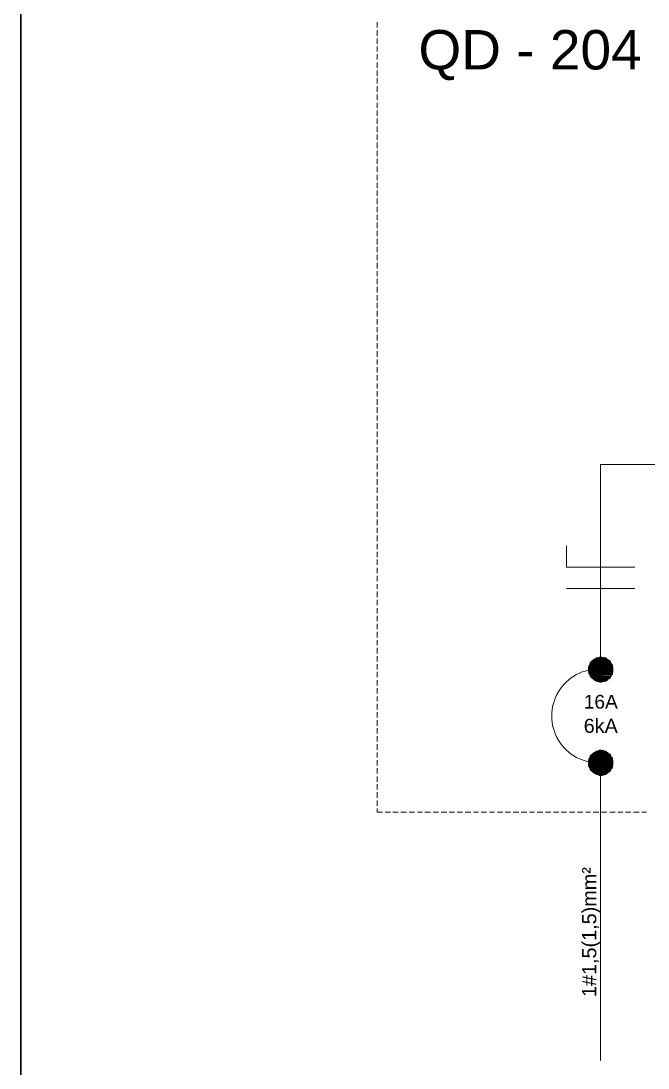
# Model space of a CAD drawing. Header units: millimetres. Extents: x 50 to 186, y -32 to 33.
# Drawn here: x 105.5 to 110.46, y 10.07 to 18.34 of the extents above; entities that cross this region are included whole.
import ezdxf

# ---------------------------------------------------------------- set-up
doc = ezdxf.new("R2010")
doc.units = ezdxf.units.MM
doc.layers.add('11 - Quadro de cargas', color=7, linetype='Continuous', lineweight=30)
doc.layers.add('Prumada Eletrica', color=40, linetype='Continuous', lineweight=30)
doc.styles.add('Arial0', font='arial.ttf', dxfattribs={"height": 3.14658})

msp = doc.modelspace()

# ---------------------------------------------------------------- hatches: boundary and pattern name
at = {"layer": 'Prumada Eletrica', "true_color": 0x000007}
h = msp.add_hatch(color=7, dxfattribs=at)
h.paths.add_polyline_path([(110.1051, 13.3133), (110.0632, 13.3133), (110.1121, 13.3092)])
h.paths.add_polyline_path([(110.0632, 13.3133), (110.1121, 13.3092), (110.0521, 13.3092)])
h = msp.add_hatch(color=7, dxfattribs=at)
h.paths.add_polyline_path([(110.0912, 13.3161), (110.0702, 13.3161), (110.1051, 13.3133)])
h.paths.add_polyline_path([(110.0702, 13.3161), (110.1051, 13.3133), (110.0632, 13.3133)])
h = msp.add_hatch(color=7, dxfattribs=at)
h.paths.add_polyline_path([(110.1736, 13.2491), (109.9906, 13.2491), (110.1764, 13.2379)])
h.paths.add_polyline_path([(109.9906, 13.2491), (110.1764, 13.2379), (109.9878, 13.2379)])
h = msp.add_hatch(color=7, dxfattribs=at)
h.paths.add_polyline_path([(110.1764, 13.2379), (109.9878, 13.2379), (110.1764, 13.2309)])
h.paths.add_polyline_path([(109.9878, 13.2379), (110.1764, 13.2309), (109.9878, 13.2309)])
h = msp.add_hatch(color=7, dxfattribs=at)
h.paths.add_polyline_path([(110.1764, 13.2309), (109.9878, 13.2309), (110.1764, 13.2198)])
h.paths.add_polyline_path([(109.9878, 13.2309), (110.1764, 13.2198), (109.9878, 13.2198)])
h = msp.add_hatch(color=7, dxfattribs=at)
h.paths.add_polyline_path([(110.1736, 13.2561), (109.9948, 13.2561), (110.1736, 13.2491)])
h.paths.add_polyline_path([(109.9948, 13.2561), (110.1736, 13.2491), (109.9906, 13.2491)])
h = msp.add_hatch(color=7, dxfattribs=at)
h.paths.add_polyline_path([(110.1666, 13.2631), (109.9976, 13.2631), (110.1736, 13.2561)])
h.paths.add_polyline_path([(109.9976, 13.2631), (110.1736, 13.2561), (109.9948, 13.2561)])
h = msp.add_hatch(color=7, dxfattribs=at)
h.paths.add_polyline_path([(110.1624, 13.2742), (110.0018, 13.2742), (110.1666, 13.2631)])
h.paths.add_polyline_path([(110.0018, 13.2742), (110.1666, 13.2631), (109.9976, 13.2631)])
h = msp.add_hatch(color=7, dxfattribs=at)
h.paths.add_polyline_path([(110.1596, 13.2812), (110.006, 13.2812), (110.1624, 13.2742)])
h.paths.add_polyline_path([(110.006, 13.2812), (110.1624, 13.2742), (110.0018, 13.2742)])
h = msp.add_hatch(color=7, dxfattribs=at)
h.paths.add_polyline_path([(110.1526, 13.2882), (110.0129, 13.2882), (110.1596, 13.2812)])
h.paths.add_polyline_path([(110.0129, 13.2882), (110.1596, 13.2812), (110.006, 13.2812)])
h = msp.add_hatch(color=7, dxfattribs=at)
h.paths.add_polyline_path([(110.1442, 13.2924), (110.0199, 13.2924), (110.1526, 13.2882)])
h.paths.add_polyline_path([(110.0199, 13.2924), (110.1526, 13.2882), (110.0129, 13.2882)])
h = msp.add_hatch(color=7, dxfattribs=at)
h.paths.add_polyline_path([(110.1373, 13.2994), (110.0269, 13.2994), (110.1442, 13.2924)])
h.paths.add_polyline_path([(110.0269, 13.2994), (110.1442, 13.2924), (110.0199, 13.2924)])
h = msp.add_hatch(color=7, dxfattribs=at)
h.paths.add_polyline_path([(110.1303, 13.3022), (110.0339, 13.3022), (110.1373, 13.2994)])
h.paths.add_polyline_path([(110.0339, 13.3022), (110.1373, 13.2994), (110.0269, 13.2994)])
h = msp.add_hatch(color=7, dxfattribs=at)
h.paths.add_polyline_path([(110.1233, 13.3092), (110.0451, 13.3092), (110.1303, 13.3022)])
h.paths.add_polyline_path([(110.0451, 13.3092), (110.1303, 13.3022), (110.0339, 13.3022)])
h = msp.add_hatch(color=7, dxfattribs=at)
h.paths.add_polyline_path([(110.1764, 13.2198), (109.9878, 13.2198), (110.1764, 13.21)])
h.paths.add_polyline_path([(109.9878, 13.2198), (110.1764, 13.21), (109.9878, 13.21)])
h = msp.add_hatch(color=7, dxfattribs=at)
h.paths.add_polyline_path([(110.1764, 13.21), (109.9878, 13.21), (110.1764, 13.203)])
h.paths.add_polyline_path([(109.9878, 13.21), (110.1764, 13.203), (109.9878, 13.203)])
h = msp.add_hatch(color=7, dxfattribs=at)
h.paths.add_polyline_path([(110.1764, 13.203), (109.9878, 13.203), (110.1736, 13.1918)])
h.paths.add_polyline_path([(109.9878, 13.203), (110.1736, 13.1918), (109.9906, 13.1918)])
h = msp.add_hatch(color=7, dxfattribs=at)
h.paths.add_polyline_path([(110.1736, 13.1918), (109.9906, 13.1918), (110.1736, 13.1848)])
h.paths.add_polyline_path([(109.9906, 13.1918), (110.1736, 13.1848), (109.9948, 13.1848)])
h = msp.add_hatch(color=7, dxfattribs=at)
h.paths.add_polyline_path([(110.1736, 13.1848), (109.9948, 13.1848), (110.1666, 13.1779)])
h.paths.add_polyline_path([(109.9948, 13.1848), (110.1666, 13.1779), (109.9976, 13.1779)])
h = msp.add_hatch(color=7, dxfattribs=at)
h.paths.add_polyline_path([(110.1666, 13.1779), (109.9976, 13.1779), (110.1624, 13.1667)])
h.paths.add_polyline_path([(109.9976, 13.1779), (110.1624, 13.1667), (110.0018, 13.1667)])
h = msp.add_hatch(color=7, dxfattribs=at)
h.paths.add_polyline_path([(110.1624, 13.1667), (110.0018, 13.1667), (110.1596, 13.1597)])
h.paths.add_polyline_path([(110.0018, 13.1667), (110.1596, 13.1597), (110.006, 13.1597)])
h = msp.add_hatch(color=7, dxfattribs=at)
h.paths.add_polyline_path([(110.1596, 13.1597), (110.006, 13.1597), (110.1526, 13.1527)])
h.paths.add_polyline_path([(110.006, 13.1597), (110.1526, 13.1527), (110.0129, 13.1527)])
h = msp.add_hatch(color=7, dxfattribs=at)
h.paths.add_polyline_path([(110.1526, 13.1527), (110.0129, 13.1527), (110.1442, 13.1485)])
h.paths.add_polyline_path([(110.0129, 13.1527), (110.1442, 13.1485), (110.0199, 13.1485)])
h = msp.add_hatch(color=7, dxfattribs=at)
h.paths.add_polyline_path([(110.1442, 13.1485), (110.0199, 13.1485), (110.1373, 13.1415)])
h.paths.add_polyline_path([(110.0199, 13.1485), (110.1373, 13.1415), (110.0269, 13.1415)])
h = msp.add_hatch(color=7, dxfattribs=at)
h.paths.add_polyline_path([(110.1373, 13.1415), (110.0269, 13.1415), (110.1303, 13.1373)])
h.paths.add_polyline_path([(110.0269, 13.1415), (110.1303, 13.1373), (110.0339, 13.1373)])
h = msp.add_hatch(color=7, dxfattribs=at)
h.paths.add_polyline_path([(110.1303, 13.1373), (110.0339, 13.1373), (110.1233, 13.1304)])
h.paths.add_polyline_path([(110.0339, 13.1373), (110.1233, 13.1304), (110.0451, 13.1304)])
h = msp.add_hatch(color=7, dxfattribs=at)
h.paths.add_polyline_path([(110.1233, 13.1304), (110.0451, 13.1304), (110.1121, 13.1276)])
h.paths.add_polyline_path([(110.0451, 13.1304), (110.1121, 13.1276), (110.0521, 13.1276)])
h = msp.add_hatch(color=7, dxfattribs=at)
h.paths.add_polyline_path([(110.0632, 13.1276), (110.0702, 13.1234), (110.0912, 13.1234)])
h.paths.add_polyline_path([(110.0702, 13.1234), (110.0912, 13.1234), (110.087, 13.1234)])
for points in [[(110.0632, 13.1276), (110.1051, 13.1276), (110.0912, 13.1234)], [(110.0632, 12.3901), (110.1051, 12.3901), (110.0912, 12.3873)]]:
    msp.add_hatch(color=7, dxfattribs=at).paths.add_polyline_path(points)
h = msp.add_hatch(color=7, dxfattribs=at)
h.paths.add_polyline_path([(110.1233, 12.5731), (110.0451, 12.5731), (110.1303, 12.5661)])
h.paths.add_polyline_path([(110.0451, 12.5731), (110.1303, 12.5661), (110.0339, 12.5661)])
h = msp.add_hatch(color=7, dxfattribs=at)
h.paths.add_polyline_path([(110.1051, 12.5772), (110.0632, 12.5772), (110.1121, 12.5731)])
h.paths.add_polyline_path([(110.0632, 12.5772), (110.1121, 12.5731), (110.0521, 12.5731)])
h = msp.add_hatch(color=7, dxfattribs=at)
h.paths.add_polyline_path([(110.0912, 12.58), (110.0702, 12.58), (110.1051, 12.5772)])
h.paths.add_polyline_path([(110.0702, 12.58), (110.1051, 12.5772), (110.0632, 12.5772)])
h = msp.add_hatch(color=7, dxfattribs=at)
h.paths.add_polyline_path([(110.1736, 12.5116), (109.9906, 12.5116), (110.1764, 12.5018)])
h.paths.add_polyline_path([(109.9906, 12.5116), (110.1764, 12.5018), (109.9878, 12.5018)])
h = msp.add_hatch(color=7, dxfattribs=at)
h.paths.add_polyline_path([(110.1764, 12.5018), (109.9878, 12.5018), (110.1764, 12.4948)])
h.paths.add_polyline_path([(109.9878, 12.5018), (110.1764, 12.4948), (109.9878, 12.4948)])
h = msp.add_hatch(color=7, dxfattribs=at)
h.paths.add_polyline_path([(110.1764, 12.4948), (109.9878, 12.4948), (110.1764, 12.4837)])
h.paths.add_polyline_path([(109.9878, 12.4948), (110.1764, 12.4837), (109.9878, 12.4837)])
h = msp.add_hatch(color=7, dxfattribs=at)
h.paths.add_polyline_path([(110.1736, 12.52), (109.9948, 12.52), (110.1736, 12.5116)])
h.paths.add_polyline_path([(109.9948, 12.52), (110.1736, 12.5116), (109.9906, 12.5116)])
h = msp.add_hatch(color=7, dxfattribs=at)
h.paths.add_polyline_path([(110.1666, 12.527), (109.9976, 12.527), (110.1736, 12.52)])
h.paths.add_polyline_path([(109.9976, 12.527), (110.1736, 12.52), (109.9948, 12.52)])
h = msp.add_hatch(color=7, dxfattribs=at)
h.paths.add_polyline_path([(110.1624, 12.5367), (110.0018, 12.5367), (110.1666, 12.527)])
h.paths.add_polyline_path([(110.0018, 12.5367), (110.1666, 12.527), (109.9976, 12.527)])
h = msp.add_hatch(color=7, dxfattribs=at)
h.paths.add_polyline_path([(110.1596, 12.5437), (110.006, 12.5437), (110.1624, 12.5367)])
h.paths.add_polyline_path([(110.006, 12.5437), (110.1624, 12.5367), (110.0018, 12.5367)])
h = msp.add_hatch(color=7, dxfattribs=at)
h.paths.add_polyline_path([(110.1526, 12.5521), (110.0129, 12.5521), (110.1596, 12.5437)])
h.paths.add_polyline_path([(110.0129, 12.5521), (110.1596, 12.5437), (110.006, 12.5437)])
h = msp.add_hatch(color=7, dxfattribs=at)
h.paths.add_polyline_path([(110.1442, 12.5549), (110.0199, 12.5549), (110.1526, 12.5521)])
h.paths.add_polyline_path([(110.0199, 12.5549), (110.1526, 12.5521), (110.0129, 12.5521)])
h = msp.add_hatch(color=7, dxfattribs=at)
h.paths.add_polyline_path([(110.1373, 12.5619), (110.0269, 12.5619), (110.1442, 12.5549)])
h.paths.add_polyline_path([(110.0269, 12.5619), (110.1442, 12.5549), (110.0199, 12.5549)])
h = msp.add_hatch(color=7, dxfattribs=at)
h.paths.add_polyline_path([(110.1303, 12.5661), (110.0339, 12.5661), (110.1373, 12.5619)])
h.paths.add_polyline_path([(110.0339, 12.5661), (110.1373, 12.5619), (110.0269, 12.5619)])
h = msp.add_hatch(color=7, dxfattribs=at)
h.paths.add_polyline_path([(110.1764, 12.4837), (109.9878, 12.4837), (110.1764, 12.4725)])
h.paths.add_polyline_path([(109.9878, 12.4837), (110.1764, 12.4725), (109.9878, 12.4725)])
h = msp.add_hatch(color=7, dxfattribs=at)
h.paths.add_polyline_path([(110.1764, 12.4725), (109.9878, 12.4725), (110.1764, 12.4655)])
h.paths.add_polyline_path([(109.9878, 12.4725), (110.1764, 12.4655), (109.9878, 12.4655)])
h = msp.add_hatch(color=7, dxfattribs=at)
h.paths.add_polyline_path([(110.1764, 12.4655), (109.9878, 12.4655), (110.1736, 12.4543)])
h.paths.add_polyline_path([(109.9878, 12.4655), (110.1736, 12.4543), (109.9906, 12.4543)])
h = msp.add_hatch(color=7, dxfattribs=at)
h.paths.add_polyline_path([(110.1736, 12.4543), (109.9906, 12.4543), (110.1736, 12.4474)])
h.paths.add_polyline_path([(109.9906, 12.4543), (110.1736, 12.4474), (109.9948, 12.4474)])
h = msp.add_hatch(color=7, dxfattribs=at)
h.paths.add_polyline_path([(110.1736, 12.4474), (109.9948, 12.4474), (110.1666, 12.4404)])
h.paths.add_polyline_path([(109.9948, 12.4474), (110.1666, 12.4404), (109.9976, 12.4404)])
h = msp.add_hatch(color=7, dxfattribs=at)
h.paths.add_polyline_path([(110.1666, 12.4404), (109.9976, 12.4404), (110.1624, 12.4306)])
h.paths.add_polyline_path([(109.9976, 12.4404), (110.1624, 12.4306), (110.0018, 12.4306)])
h = msp.add_hatch(color=7, dxfattribs=at)
h.paths.add_polyline_path([(110.1624, 12.4306), (110.0018, 12.4306), (110.1596, 12.4222)])
h.paths.add_polyline_path([(110.0018, 12.4306), (110.1596, 12.4222), (110.006, 12.4222)])
h = msp.add_hatch(color=7, dxfattribs=at)
h.paths.add_polyline_path([(110.1596, 12.4222), (110.006, 12.4222), (110.1526, 12.4152)])
h.paths.add_polyline_path([(110.006, 12.4222), (110.1526, 12.4152), (110.0129, 12.4152)])
h = msp.add_hatch(color=7, dxfattribs=at)
h.paths.add_polyline_path([(110.1526, 12.4152), (110.0129, 12.4152), (110.1442, 12.4124)])
h.paths.add_polyline_path([(110.0129, 12.4152), (110.1442, 12.4124), (110.0199, 12.4124)])
h = msp.add_hatch(color=7, dxfattribs=at)
h.paths.add_polyline_path([(110.1442, 12.4124), (110.0199, 12.4124), (110.1373, 12.4054)])
h.paths.add_polyline_path([(110.0199, 12.4124), (110.1373, 12.4054), (110.0269, 12.4054)])
h = msp.add_hatch(color=7, dxfattribs=at)
h.paths.add_polyline_path([(110.1373, 12.4054), (110.0269, 12.4054), (110.1303, 12.4013)])
h.paths.add_polyline_path([(110.0269, 12.4054), (110.1303, 12.4013), (110.0339, 12.4013)])
h = msp.add_hatch(color=7, dxfattribs=at)
h.paths.add_polyline_path([(110.1303, 12.4013), (110.0339, 12.4013), (110.1233, 12.3943)])
h.paths.add_polyline_path([(110.0339, 12.4013), (110.1233, 12.3943), (110.0451, 12.3943)])
h = msp.add_hatch(color=7, dxfattribs=at)
h.paths.add_polyline_path([(110.1121, 12.3943), (110.0521, 12.3943), (110.1051, 12.3901)])
h.paths.add_polyline_path([(110.0521, 12.3943), (110.1051, 12.3901), (110.0632, 12.3901)])
h = msp.add_hatch(color=7, dxfattribs=at)
h.paths.add_polyline_path([(110.0632, 12.3901), (110.0702, 12.3873), (110.0912, 12.3873)])
h.paths.add_polyline_path([(110.0702, 12.3873), (110.0912, 12.3873), (110.087, 12.3873)])

# ---------------------------------------------------------------- linework, layer by layer
at = {"layer": '11 - Quadro de cargas'}
msp.add_line((105.5001, 33.3388), (105.5001, 3.3388), dxfattribs=at)
at = {"layer": 'Prumada Eletrica', "color": 6, "linetype": 'Continuous', "lineweight": 20, "true_color": 0x000006}
for points in [[(108.3145, 18.3333), (108.3145, 18.29), (108.3145, 18.29)], [(108.3145, 18.269), (108.3145, 18.2257), (108.3145, 18.2257)], [(108.3145, 18.2048), (108.3145, 18.1615), (108.3145, 18.1615)], [(108.3145, 18.1405), (108.3145, 18.1014), (108.3145, 18.1014)], [(108.3145, 18.0791), (108.3145, 18.0372), (108.3145, 18.0372)], [(108.3145, 18.0148), (108.3145, 17.9729), (108.3145, 17.9729)], [(108.3145, 17.9506), (108.3145, 17.9073), (108.3145, 17.9073)], [(108.3145, 17.8905), (108.3145, 17.8472), (108.3145, 17.8472)], [(108.3145, 17.8263), (108.3145, 17.783), (108.3145, 17.783)], [(108.3145, 17.762), (108.3145, 17.7187), (108.3145, 17.7187)], [(108.3145, 17.6964), (108.3145, 17.6573), (108.3145, 17.6573)], [(108.3145, 17.6363), (108.3145, 17.593), (108.3145, 17.593)], [(108.3145, 17.5721), (108.3145, 17.5288), (108.3145, 17.5288)], [(108.3145, 17.5078), (108.3145, 17.4645), (108.3145, 17.4645)], [(108.3145, 17.4463), (108.3145, 17.4044), (108.3145, 17.4044)], [(108.3145, 17.3821), (108.3145, 17.3388), (108.3145, 17.3388)], [(108.3145, 17.3178), (108.3145, 17.2745), (108.3145, 17.2745)], [(108.3145, 17.2536), (108.3145, 17.2145), (108.3145, 17.2145)], [(108.3145, 17.1921), (108.3145, 17.1502), (108.3145, 17.1502)], [(108.3145, 17.1279), (108.3145, 17.086), (108.3145, 17.086)], [(108.3145, 17.0636), (108.3145, 17.0217), (108.3145, 17.0217)], [(108.3145, 17.0036), (108.3145, 16.9603), (108.3145, 16.9603)], [(108.3145, 16.9393), (108.3145, 16.896), (108.3145, 16.896)], [(108.3145, 16.8751), (108.3145, 16.8318), (108.3145, 16.8318)], [(108.3145, 16.8108), (108.3145, 16.7703), (108.3145, 16.7703)], [(108.3145, 16.7494), (108.3145, 16.7061), (108.3145, 16.7061)], [(108.3145, 16.6851), (108.3145, 16.6418), (108.3145, 16.6418)], [(108.3145, 16.6209), (108.3145, 16.5776), (108.3145, 16.5776)], [(108.3145, 16.5594), (108.3145, 16.5175), (108.3145, 16.5175)], [(108.3145, 16.4952), (108.3145, 16.4533), (108.3145, 16.4533)], [(108.3145, 16.4309), (108.3145, 16.3876), (108.3145, 16.3876)], [(108.3145, 16.3667), (108.3145, 16.3275), (108.3145, 16.3275)], [(108.3145, 16.3066), (108.3145, 16.2633), (108.3145, 16.2633)], [(108.3145, 16.2423), (108.3145, 16.199), (108.3145, 16.199)], [(108.3145, 16.1767), (108.3145, 16.1348), (108.3145, 16.1348)], [(108.3145, 16.1166), (108.3145, 16.0733), (108.3145, 16.0733)], [(108.3145, 16.0524), (108.3145, 16.0091), (108.3145, 16.0091)], [(108.3145, 15.9881), (108.3145, 15.9448), (108.3145, 15.9448)], [(108.3145, 15.9239), (108.3145, 15.8848), (108.3145, 15.8848)], [(108.3145, 15.8624), (108.3145, 15.8191), (108.3145, 15.8191)], [(108.3145, 15.7982), (108.3145, 15.7549), (108.3145, 15.7549)], [(108.3145, 15.7339), (108.3145, 15.6906), (108.3145, 15.6906)], [(108.3145, 15.6697), (108.3145, 15.6306), (108.3145, 15.6306)], [(108.3145, 15.6082), (108.3145, 15.5663), (108.3145, 15.5663)], [(108.3145, 15.544), (108.3145, 15.5021), (108.3145, 15.5021)], [(108.3145, 15.4797), (108.3145, 15.4406), (108.3145, 15.4406)], [(108.3145, 15.4197), (108.3145, 15.3764), (108.3145, 15.3764)], [(108.3145, 15.3554), (108.3145, 15.3121), (108.3145, 15.3121)], [(108.3145, 15.2912), (108.3145, 15.2479), (108.3145, 15.2479)], [(108.3145, 15.2255), (108.3145, 15.1864), (108.3145, 15.1864)], [(108.3145, 15.1654), (108.3145, 15.1221), (108.3145, 15.1221)], [(108.3145, 15.1012), (108.3145, 15.0579), (108.3145, 15.0579)], [(108.3145, 15.0369), (108.3145, 14.9978), (108.3145, 14.9978)], [(108.3145, 14.9755), (108.3145, 14.9336), (108.3145, 14.9336)], [(108.3145, 14.9112), (108.3145, 14.8679), (108.3145, 14.8679)], [(108.3145, 14.847), (108.3145, 14.8037), (108.3145, 14.8037)], [(108.3145, 14.7827), (108.3145, 14.7436), (108.3145, 14.7436)], [(108.3145, 14.7227), (108.3145, 14.6794), (108.3145, 14.6794)], [(108.3145, 14.657), (108.3145, 14.6151), (108.3145, 14.6151)], [(108.3145, 14.5928), (108.3145, 14.5537), (108.3145, 14.5537)], [(108.3145, 14.5327), (108.3145, 14.4894), (108.3145, 14.4894)], [(108.3145, 14.4685), (108.3145, 14.4252), (108.3145, 14.4252)], [(108.3145, 14.4042), (108.3145, 14.3609), (108.3145, 14.3609)], [(108.3145, 14.34), (108.3145, 14.2995), (108.3145, 14.2995)], [(108.3145, 14.2785), (108.3145, 14.2352), (108.3145, 14.2352)], [(108.3145, 14.2142), (108.3145, 14.171), (108.3145, 14.171)], [(108.3145, 14.15), (108.3145, 14.1067), (108.3145, 14.1067)], [(108.3145, 14.0885), (108.3145, 14.0466), (108.3145, 14.0466)], [(108.3145, 14.0243), (108.3145, 13.9824), (108.3145, 13.9824)], [(108.3145, 13.96), (108.3145, 13.9181), (108.3145, 13.9181)], [(108.3145, 13.8958), (108.3145, 13.8567), (108.3145, 13.8567)], [(108.3145, 13.8357), (108.3145, 13.7924), (108.3145, 13.7924)], [(108.3145, 13.7715), (108.3145, 13.7282), (108.3145, 13.7282)], [(108.3145, 13.7058), (108.3145, 13.6639), (108.3145, 13.6639)], [(108.3145, 13.6458), (108.3145, 13.6025), (108.3145, 13.6025)], [(108.3145, 13.5815), (108.3145, 13.5382), (108.3145, 13.5382)], [(108.3145, 13.5173), (108.3145, 13.474), (108.3145, 13.474)], [(108.3145, 13.453), (108.3145, 13.4139), (108.3145, 13.4139)], [(108.3145, 13.3916), (108.3145, 13.3483), (108.3145, 13.3483)], [(108.3145, 13.3273), (108.3145, 13.284), (108.3145, 13.284)], [(108.3145, 13.2631), (108.3145, 13.2198), (108.3145, 13.2198)], [(108.3145, 13.203), (108.3145, 13.1597), (108.3145, 13.1597)], [(108.3145, 13.1373), (108.3145, 13.0954), (108.3145, 13.0954)], [(108.3145, 13.0731), (108.3145, 13.0312), (108.3145, 13.0312)], [(108.3145, 13.0088), (108.3145, 12.9697), (108.3145, 12.9697)], [(108.3145, 12.9488), (108.3145, 12.9055), (108.3145, 12.9055)], [(108.3145, 12.8845), (108.3145, 12.8412), (108.3145, 12.8412)], [(108.3145, 12.8203), (108.3145, 12.777), (108.3145, 12.777)], [(108.3145, 12.7588), (108.3145, 12.7155), (108.3145, 12.7155)], [(108.3145, 12.6946), (108.3145, 12.6513), (108.3145, 12.6513)], [(108.3145, 12.6303), (108.3145, 12.587), (108.3145, 12.587)], [(108.3145, 12.5661), (108.3145, 12.527), (108.3145, 12.527)], [(108.3145, 12.5046), (108.3145, 12.4627), (108.3145, 12.4627)], [(108.3145, 12.4404), (108.3145, 12.3985), (108.3145, 12.3985)], [(108.3145, 12.3761), (108.3145, 12.3328), (108.3145, 12.3328)], [(108.3145, 12.3161), (108.3145, 12.2728), (108.3145, 12.2728)], [(108.3145, 12.2518), (108.3145, 12.2085), (108.3145, 12.2085)], [(108.3145, 12.1862), (108.3145, 12.1443), (108.3145, 12.1443)], [(108.3145, 12.1219), (108.3145, 12.094), (108.3564, 12.094)], [(108.3787, 12.094), (108.4206, 12.094), (108.4206, 12.094)], [(108.4388, 12.094), (108.4821, 12.094), (108.4821, 12.094)], [(108.5031, 12.094), (108.5464, 12.094), (108.5464, 12.094)], [(108.5673, 12.094), (108.6106, 12.094), (108.6106, 12.094)], [(108.633, 12.094), (108.6721, 12.094), (108.6721, 12.094)], [(108.693, 12.094), (108.7363, 12.094), (108.7363, 12.094)], [(108.7573, 12.094), (108.8006, 12.094), (108.8006, 12.094)], [(108.8215, 12.094), (108.8648, 12.094), (108.8648, 12.094)], [(108.883, 12.094), (108.9249, 12.094), (108.9249, 12.094)], [(108.9472, 12.094), (108.9905, 12.094), (108.9905, 12.094)], [(109.0115, 12.094), (109.0548, 12.094), (109.0548, 12.094)], [(109.0757, 12.094), (109.1148, 12.094), (109.1148, 12.094)], [(109.1358, 12.094), (109.1791, 12.094), (109.1791, 12.094)], [(109.2014, 12.094), (109.2433, 12.094), (109.2433, 12.094)], [(109.2657, 12.094), (109.3076, 12.094), (109.3076, 12.094)], [(109.3257, 12.094), (109.369, 12.094), (109.369, 12.094)], [(109.39, 12.094), (109.4333, 12.094), (109.4333, 12.094)], [(109.4542, 12.094), (109.4975, 12.094), (109.4975, 12.094)], [(109.5185, 12.094), (109.559, 12.094), (109.559, 12.094)], [(109.58, 12.094), (109.6233, 12.094), (109.6233, 12.094)], [(109.6442, 12.094), (109.6875, 12.094), (109.6875, 12.094)], [(109.7085, 12.094), (109.7518, 12.094), (109.7518, 12.094)], [(109.7699, 12.094), (109.8118, 12.094), (109.8118, 12.094)], [(109.8342, 12.094), (109.8761, 12.094), (109.8761, 12.094)], [(109.8984, 12.094), (109.9403, 12.094), (109.9403, 12.094)], [(109.9627, 12.094), (110.0018, 12.094), (110.0018, 12.094)], [(110.0227, 12.094), (110.066, 12.094), (110.066, 12.094)], [(110.087, 12.094), (110.1303, 12.094), (110.1303, 12.094)], [(110.1526, 12.094), (110.1945, 12.094), (110.1945, 12.094)], [(110.2169, 12.094), (110.256, 12.094), (110.256, 12.094)], [(110.2769, 12.094), (110.3202, 12.094), (110.3202, 12.094)], [(110.3412, 12.094), (110.3845, 12.094), (110.3845, 12.094)], [(110.4054, 12.094), (110.4445, 12.094), (110.4445, 12.094)]]:
    msp.add_lwpolyline(points, dxfattribs=at)
at = {"layer": 'Prumada Eletrica', "color": 7, "linetype": 'Continuous', "lineweight": 20, "true_color": 0x000007}
for points in [[(119.1952, 14.84), (110.08, 14.84), (110.08, 13.2198)], [(110.3524, 14.0285), (110.08, 14.0285), (109.8118, 14.0285), (109.8118, 14.1961)], [(110.3524, 13.8609), (110.08, 13.8609), (109.8118, 13.8609)], [(110.08, 10.1343), (110.08, 12.4837), (110.08, 12.4837)]]:
    msp.add_lwpolyline(points, dxfattribs=at)
at = {"layer": 'Prumada Eletrica', "color": 7, "linetype": 'Continuous', "lineweight": -2, "true_color": 0x000007}
for points in [[(110.0632, 13.3133), (110.1121, 13.3092), (110.0521, 13.3092)], [(110.0702, 13.3161), (110.1051, 13.3133), (110.0632, 13.3133)], [(110.1051, 13.3133), (110.0632, 13.3133), (110.1121, 13.3092)], [(110.087, 13.3161), (110.0912, 13.3161), (110.0702, 13.3161)], [(110.0912, 13.3161), (110.0702, 13.3161), (110.1051, 13.3133)], [(109.9906, 13.2491), (110.1764, 13.2379), (109.9878, 13.2379)], [(110.1764, 13.2379), (109.9878, 13.2379), (110.1764, 13.2309)], [(109.9878, 13.2379), (110.1764, 13.2309), (109.9878, 13.2309)], [(110.1764, 13.2309), (109.9878, 13.2309), (110.1764, 13.2198)], [(109.9878, 13.2309), (110.1764, 13.2198), (109.9878, 13.2198)], [(109.9948, 13.2561), (110.1736, 13.2491), (109.9906, 13.2491)], [(110.1736, 13.2491), (109.9906, 13.2491), (110.1764, 13.2379)], [(109.9976, 13.2631), (110.1736, 13.2561), (109.9948, 13.2561)], [(110.1736, 13.2561), (109.9948, 13.2561), (110.1736, 13.2491)], [(110.0018, 13.2742), (110.1666, 13.2631), (109.9976, 13.2631)], [(110.1666, 13.2631), (109.9976, 13.2631), (110.1736, 13.2561)], [(110.006, 13.2812), (110.1624, 13.2742), (110.0018, 13.2742)], [(110.1624, 13.2742), (110.0018, 13.2742), (110.1666, 13.2631)], [(110.0129, 13.2882), (110.1596, 13.2812), (110.006, 13.2812)], [(110.1596, 13.2812), (110.006, 13.2812), (110.1624, 13.2742)], [(110.0199, 13.2924), (110.1526, 13.2882), (110.0129, 13.2882)], [(110.1526, 13.2882), (110.0129, 13.2882), (110.1596, 13.2812)], [(110.0269, 13.2994), (110.1442, 13.2924), (110.0199, 13.2924)], [(110.1442, 13.2924), (110.0199, 13.2924), (110.1526, 13.2882)], [(110.0339, 13.3022), (110.1373, 13.2994), (110.0269, 13.2994)], [(110.1373, 13.2994), (110.0269, 13.2994), (110.1442, 13.2924)], [(110.0451, 13.3092), (110.1303, 13.3022), (110.0339, 13.3022)], [(110.1303, 13.3022), (110.0339, 13.3022), (110.1373, 13.2994)], [(110.0521, 13.3092), (110.1233, 13.3092), (110.0451, 13.3092)], [(110.1233, 13.3092), (110.0451, 13.3092), (110.1303, 13.3022)], [(110.1121, 13.3092), (110.0521, 13.3092), (110.1233, 13.3092)], [(110.1764, 13.2198), (109.9878, 13.2198), (110.1764, 13.21)], [(109.9878, 13.2198), (110.1764, 13.21), (109.9878, 13.21)], [(110.1764, 13.21), (109.9878, 13.21), (110.1764, 13.203)], [(109.9878, 13.21), (110.1764, 13.203), (109.9878, 13.203)], [(110.1764, 13.203), (109.9878, 13.203), (110.1736, 13.1918)], [(109.9878, 13.203), (110.1736, 13.1918), (109.9906, 13.1918)], [(110.1736, 13.1918), (109.9906, 13.1918), (110.1736, 13.1848)], [(109.9906, 13.1918), (110.1736, 13.1848), (109.9948, 13.1848)], [(110.1736, 13.1848), (109.9948, 13.1848), (110.1666, 13.1779)], [(109.9948, 13.1848), (110.1666, 13.1779), (109.9976, 13.1779)], [(110.1666, 13.1779), (109.9976, 13.1779), (110.1624, 13.1667)], [(109.9976, 13.1779), (110.1624, 13.1667), (110.0018, 13.1667)], [(110.1624, 13.1667), (110.0018, 13.1667), (110.1596, 13.1597)], [(110.0018, 13.1667), (110.1596, 13.1597), (110.006, 13.1597)], [(110.1596, 13.1597), (110.006, 13.1597), (110.1526, 13.1527)], [(110.006, 13.1597), (110.1526, 13.1527), (110.0129, 13.1527)], [(110.1526, 13.1527), (110.0129, 13.1527), (110.1442, 13.1485)], [(110.0129, 13.1527), (110.1442, 13.1485), (110.0199, 13.1485)], [(110.1442, 13.1485), (110.0199, 13.1485), (110.1373, 13.1415)], [(110.0199, 13.1485), (110.1373, 13.1415), (110.0269, 13.1415)], [(110.1373, 13.1415), (110.0269, 13.1415), (110.1303, 13.1373)], [(110.0269, 13.1415), (110.1303, 13.1373), (110.0339, 13.1373)], [(110.1303, 13.1373), (110.0339, 13.1373), (110.1233, 13.1304)], [(110.0339, 13.1373), (110.1233, 13.1304), (110.0451, 13.1304)], [(110.1233, 13.1304), (110.0451, 13.1304), (110.1121, 13.1276)], [(110.0451, 13.1304), (110.1121, 13.1276), (110.0521, 13.1276)], [(110.1121, 13.1276), (110.0521, 13.1276), (110.1051, 13.1276)], [(110.0521, 13.1276), (110.1051, 13.1276), (110.0632, 13.1276)], [(110.0632, 13.1276), (110.0702, 13.1234), (110.0912, 13.1234)], [(110.0632, 13.1276), (110.1051, 13.1276), (110.0912, 13.1234)], [(110.0702, 13.1234), (110.0912, 13.1234), (110.087, 13.1234)], [(110.0451, 12.5731), (110.1303, 12.5661), (110.0339, 12.5661)], [(110.0521, 12.5731), (110.1233, 12.5731), (110.0451, 12.5731)], [(110.1233, 12.5731), (110.0451, 12.5731), (110.1303, 12.5661)], [(110.0632, 12.5772), (110.1121, 12.5731), (110.0521, 12.5731)], [(110.1121, 12.5731), (110.0521, 12.5731), (110.1233, 12.5731)], [(110.0702, 12.58), (110.1051, 12.5772), (110.0632, 12.5772)], [(110.1051, 12.5772), (110.0632, 12.5772), (110.1121, 12.5731)], [(110.087, 12.58), (110.0912, 12.58), (110.0702, 12.58)], [(110.0912, 12.58), (110.0702, 12.58), (110.1051, 12.5772)], [(109.9906, 12.5116), (110.1764, 12.5018), (109.9878, 12.5018)], [(110.1764, 12.5018), (109.9878, 12.5018), (110.1764, 12.4948)], [(109.9878, 12.5018), (110.1764, 12.4948), (109.9878, 12.4948)], [(110.1764, 12.4948), (109.9878, 12.4948), (110.1764, 12.4837)], [(109.9878, 12.4948), (110.1764, 12.4837), (109.9878, 12.4837)], [(109.9948, 12.52), (110.1736, 12.5116), (109.9906, 12.5116)], [(110.1736, 12.5116), (109.9906, 12.5116), (110.1764, 12.5018)], [(109.9976, 12.527), (110.1736, 12.52), (109.9948, 12.52)], [(110.1736, 12.52), (109.9948, 12.52), (110.1736, 12.5116)], [(110.0018, 12.5367), (110.1666, 12.527), (109.9976, 12.527)], [(110.1666, 12.527), (109.9976, 12.527), (110.1736, 12.52)], [(110.006, 12.5437), (110.1624, 12.5367), (110.0018, 12.5367)], [(110.1624, 12.5367), (110.0018, 12.5367), (110.1666, 12.527)], [(110.0129, 12.5521), (110.1596, 12.5437), (110.006, 12.5437)], [(110.1596, 12.5437), (110.006, 12.5437), (110.1624, 12.5367)], [(110.0199, 12.5549), (110.1526, 12.5521), (110.0129, 12.5521)], [(110.1526, 12.5521), (110.0129, 12.5521), (110.1596, 12.5437)], [(110.0269, 12.5619), (110.1442, 12.5549), (110.0199, 12.5549)], [(110.1442, 12.5549), (110.0199, 12.5549), (110.1526, 12.5521)], [(110.0339, 12.5661), (110.1373, 12.5619), (110.0269, 12.5619)], [(110.1373, 12.5619), (110.0269, 12.5619), (110.1442, 12.5549)], [(110.1303, 12.5661), (110.0339, 12.5661), (110.1373, 12.5619)], [(110.1764, 12.4837), (109.9878, 12.4837), (110.1764, 12.4725)], [(109.9878, 12.4837), (110.1764, 12.4725), (109.9878, 12.4725)], [(110.1764, 12.4725), (109.9878, 12.4725), (110.1764, 12.4655)], [(109.9878, 12.4725), (110.1764, 12.4655), (109.9878, 12.4655)], [(110.1764, 12.4655), (109.9878, 12.4655), (110.1736, 12.4543)], [(109.9878, 12.4655), (110.1736, 12.4543), (109.9906, 12.4543)], [(110.1736, 12.4543), (109.9906, 12.4543), (110.1736, 12.4474)], [(109.9906, 12.4543), (110.1736, 12.4474), (109.9948, 12.4474)], [(110.1736, 12.4474), (109.9948, 12.4474), (110.1666, 12.4404)], [(109.9948, 12.4474), (110.1666, 12.4404), (109.9976, 12.4404)], [(110.1666, 12.4404), (109.9976, 12.4404), (110.1624, 12.4306)], [(109.9976, 12.4404), (110.1624, 12.4306), (110.0018, 12.4306)], [(110.1624, 12.4306), (110.0018, 12.4306), (110.1596, 12.4222)], [(110.0018, 12.4306), (110.1596, 12.4222), (110.006, 12.4222)], [(110.1596, 12.4222), (110.006, 12.4222), (110.1526, 12.4152)], [(110.006, 12.4222), (110.1526, 12.4152), (110.0129, 12.4152)], [(110.1526, 12.4152), (110.0129, 12.4152), (110.1442, 12.4124)], [(110.0129, 12.4152), (110.1442, 12.4124), (110.0199, 12.4124)], [(110.1442, 12.4124), (110.0199, 12.4124), (110.1373, 12.4054)], [(110.0199, 12.4124), (110.1373, 12.4054), (110.0269, 12.4054)], [(110.1373, 12.4054), (110.0269, 12.4054), (110.1303, 12.4013)], [(110.0269, 12.4054), (110.1303, 12.4013), (110.0339, 12.4013)], [(110.1303, 12.4013), (110.0339, 12.4013), (110.1233, 12.3943)], [(110.0339, 12.4013), (110.1233, 12.3943), (110.0451, 12.3943)], [(110.1233, 12.3943), (110.0451, 12.3943), (110.1121, 12.3943)], [(110.0451, 12.3943), (110.1121, 12.3943), (110.0521, 12.3943)], [(110.1121, 12.3943), (110.0521, 12.3943), (110.1051, 12.3901)], [(110.0521, 12.3943), (110.1051, 12.3901), (110.0632, 12.3901)], [(110.0632, 12.3901), (110.0702, 12.3873), (110.0912, 12.3873)], [(110.0632, 12.3901), (110.1051, 12.3901), (110.0912, 12.3873)], [(110.0702, 12.3873), (110.0912, 12.3873), (110.087, 12.3873)]]:
    msp.add_lwpolyline(points, close=True, dxfattribs=at)
at = {"layer": 'Prumada Eletrica', "color": 7, "linetype": 'Continuous', "lineweight": 20, "true_color": 0x000007}
msp.add_open_spline([(110.0842, 13.2226), (109.9473, 13.2309), (109.8174, 13.1625), (109.7476, 13.0452), (109.7476, 13.0452), (109.6763, 12.9278), (109.6763, 12.7798), (109.7476, 12.6625), (109.7476, 12.6625), (109.8174, 12.5451), (109.9473, 12.4767), (110.0842, 12.4837)], degree=3, knots=[0, 0, 0, 0, 0.083333, 0.083333, 0.083333, 0.083334, 0.166667, 0.166667, 0.166667, 0.166668, 1, 1, 1, 1], dxfattribs=at)

# ---------------------------------------------------------------- texts
at = {"layer": 'Prumada Eletrica', "color": 6, "true_color": 0x000006, "style": 'Arial0'}
msp.add_text('QD - 204', height=0.31128, dxfattribs=at).set_placement((108.6413, 17.9591))
at = {"layer": 'Prumada Eletrica', "color": 7, "true_color": 0x000007, "style": 'Arial0'}
for s, height, p in [('16A', 0.10845, (109.9473, 12.9121)), ('6kA', 0.11173, (109.9473, 12.7205))]:
    msp.add_text(s, height=height, dxfattribs=at).set_placement(p)
msp.add_text('1#1,5(1,5)mm²', height=0.111952, rotation=90, dxfattribs=at).set_placement((110.0465, 10.6344))

doc.saveas('drawing.dxf')
